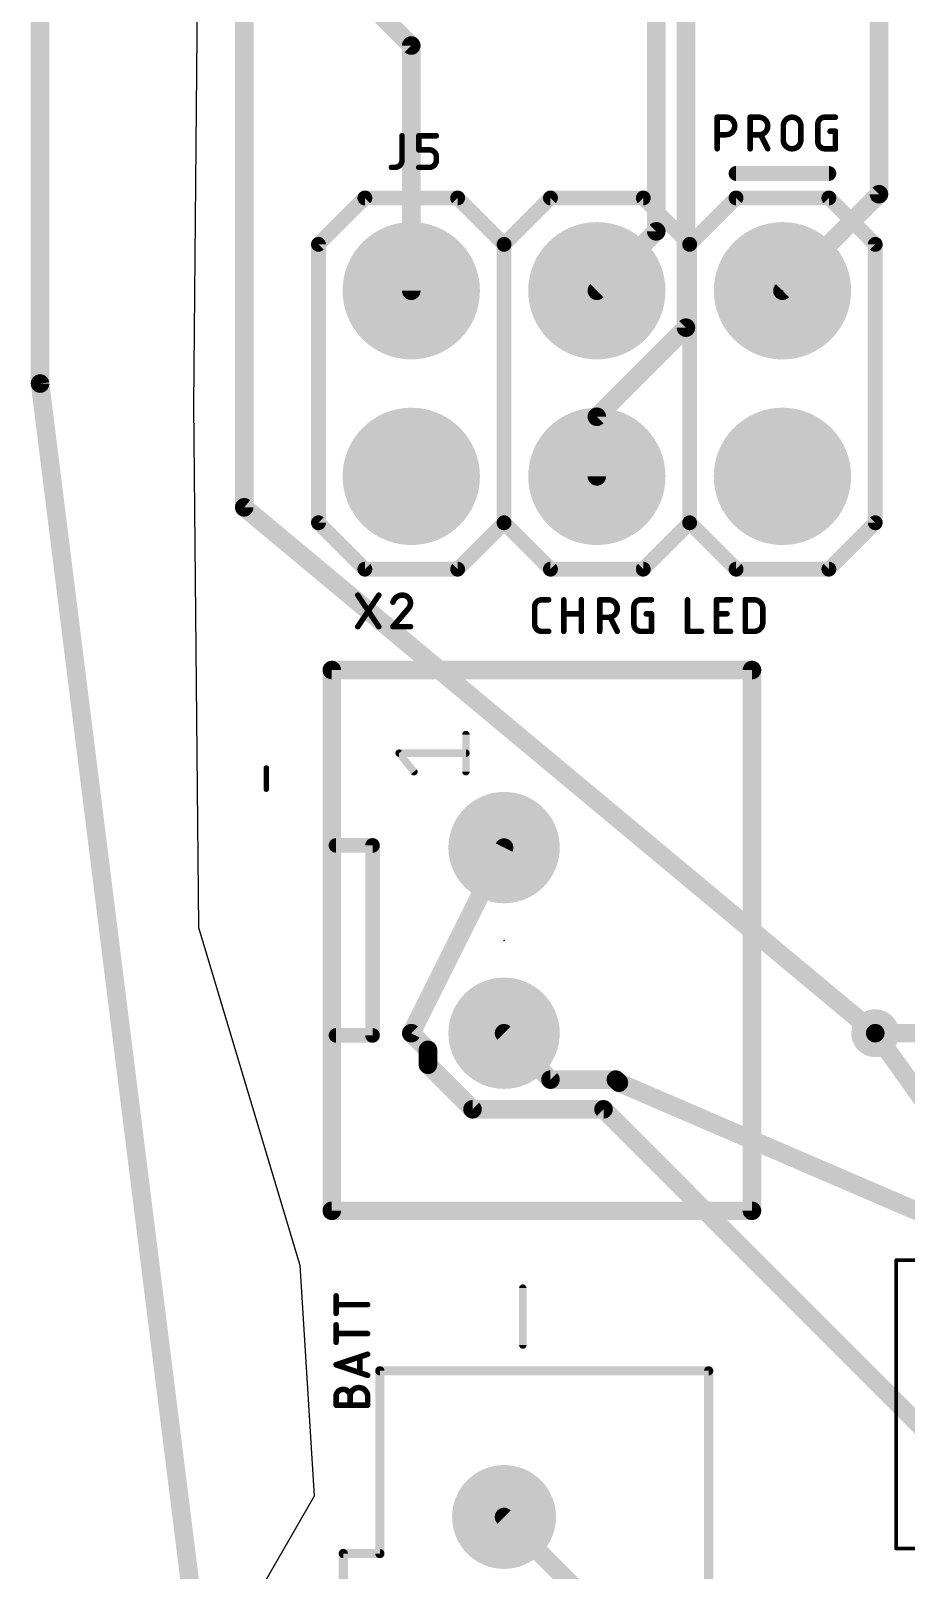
# Model space of a CAD drawing. Extents: x -61.1 to -20.2, y -31.9 to 53.5.
# Drawn here: x -49.66 to -37.68, y -21.32 to -0.25 of the extents above; entities that cross this region are included whole.
import ezdxf

# ---------------------------------------------------------------- set-up
doc = ezdxf.new("R2010")
doc.units = 0
for name, color, linetype in [('1', 12, 'CONTINUOUS'), ('16', 132, 'CONTINUOUS'), ('17', 110, 'CONTINUOUS'), ('18', 110, 'CONTINUOUS'), ('20', 31, 'CONTINUOUS'), ('21', 253, 'CONTINUOUS'), ('22', 253, 'CONTINUOUS'), ('23', 53, 'CONTINUOUS'), ('25', 253, 'CONTINUOUS'), ('39', 12, 'CONTINUOUS'), ('51', 253, 'CONTINUOUS')]:
    doc.layers.add(name, color=color, linetype=linetype)

# ---------------------------------------------------------------- blocks, each defined once
blk = doc.blocks.new('ROUNDP')
at = {"const_width": 0.5}
blk.add_lwpolyline([(0, -0.25, 1), (0, 0.25, 1), (0, -0.25)], format="xyb", dxfattribs=at)
blk = doc.blocks.new('RECT')
blk.add_solid([(-0.5, -0.5), (0.5, -0.5), (-0.5, 0.5), (0.5, 0.5)])
blk = doc.blocks.new('ROUNDV')
at = {"const_width": 0.5}
blk.add_lwpolyline([(0, -0.25, 1), (0, 0.25, 1), (0, -0.25)], format="xyb", dxfattribs=at)

msp = doc.modelspace()

# ---------------------------------------------------------------- linework, layer by layer
at = {"layer": '1', "const_width": 0.254}
for points in [[(-49.53, -5.08), (-49.53, 21.59)], [(-38.0492, -2.4892), (-38.0492, 1.775)], [(-41.0972, -2.9972), (-41.0972, 0.1175)], [(-40.6908, -4.315), (-40.6908, -0.0508)], [(-39.37, -3.81), (-38.0492, -2.4892)], [(-41.91, -3.81), (-41.0972, -2.9972)], [(-41.91, -5.5342), (-40.6908, -4.315)], [(-46.99, -25.4), (-49.53, -5.08)], [(-41.91, -6.35), (-41.91, -5.5342)], [(-43.18, -11.43), (-44.45, -13.97)], [(-44.45, -13.97), (-44.2214, -14.1986)], [(-43.18, -13.97), (-42.545, -14.605)], [(-36.86, -13.97), (-38.1, -13.97)], [(-44.2214, -14.1986), (-44.2214, -14.4014)], [(-44.2214, -14.4014), (-43.6114, -15.0114)], [(-42.545, -14.605), (-41.6503, -14.605)], [(-41.6503, -14.605), (-41.6083, -14.6469)], [(-41.6083, -14.6469), (-35.3194, -17.3557)], [(-43.6114, -15.0114), (-41.8186, -15.0114)], [(-41.8186, -15.0114), (-36.83, -20)], [(-43.18, -20.59), (-42.1292, -21.6408)]]:
    msp.add_lwpolyline(points, dxfattribs=at)
at = {"layer": '1', "const_width": 0.127}
for points in [[(-38.1127, -2.4892, 1), (-37.9857, -2.4892)], [(-38.0043, -2.5341, 1), (-38.0941, -2.4443)], [(-41.1607, -2.9972, 1), (-41.0337, -2.9972)], [(-41.0523, -3.0421, 1), (-41.1421, -2.9523)], [(-41.9549, -3.7651, 1), (-41.8651, -3.8549)], [(-39.4149, -3.7651, 1), (-39.3251, -3.8549)], [(-40.6459, -4.3599, 1), (-40.7357, -4.2701)], [(-40.7543, -4.315, 1), (-40.6273, -4.315)], [(-49.467, -5.0721, 1), (-49.593, -5.0879)], [(-49.5935, -5.08, 1), (-49.4665, -5.08)], [(-41.8465, -5.5342, 1), (-41.9735, -5.5342)], [(-41.9549, -5.4893, 1), (-41.8651, -5.5791)], [(-41.9735, -6.35, 1), (-41.8465, -6.35)], [(-43.1232, -11.4584, 1), (-43.2368, -11.4016)], [(-44.4051, -13.9251, 1), (-44.4949, -14.0149)], [(-44.5068, -13.9416, 1), (-44.3932, -13.9984)], [(-43.1351, -13.9251, 1), (-43.2249, -14.0149)], [(-38.1, -13.9065, 1), (-38.1, -14.0335)], [(-44.1579, -14.1986, 1), (-44.2849, -14.1986)], [(-44.2663, -14.2435, 1), (-44.1765, -14.1537)], [(-44.1765, -14.3565, 1), (-44.2663, -14.4463)], [(-44.2849, -14.4014, 1), (-44.1579, -14.4014)], [(-42.545, -14.5415, 1), (-42.545, -14.6685)], [(-42.5899, -14.6499, 1), (-42.5001, -14.5601)], [(-41.6054, -14.5601, 1), (-41.6952, -14.6499)], [(-41.5832, -14.5886, 1), (-41.6334, -14.7053)], [(-41.6503, -14.6685, 1), (-41.6503, -14.5415)], [(-41.6532, -14.6918, 1), (-41.5634, -14.602)], [(-43.6114, -14.9479, 1), (-43.6114, -15.0749)], [(-43.6563, -15.0563, 1), (-43.5665, -14.9665)], [(-41.7737, -14.9665, 1), (-41.8635, -15.0563)], [(-41.8186, -15.0749, 1), (-41.8186, -14.9479)], [(-43.1351, -20.5451, 1), (-43.2249, -20.6349)]]:
    msp.add_lwpolyline(points, format="xyb", dxfattribs=at)
at = {"layer": '16', "const_width": 0.254}
for points in [[(-46.736, -6.7733), (-46.736, 19.812)], [(-44.45, -0.4542), (-45.6692, 0.765)], [(-44.45, -3.81), (-44.45, -0.4542)], [(-38.1, -13.97), (-46.736, -6.7733)], [(-31.75, -22.86), (-38.1, -13.97)]]:
    msp.add_lwpolyline(points, dxfattribs=at)
at = {"layer": '16', "const_width": 0.127}
for points in [[(-44.3865, -0.4542, 1), (-44.5135, -0.4542)], [(-44.4949, -0.4991, 1), (-44.4051, -0.4093)], [(-44.5135, -3.81, 1), (-44.3865, -3.81)], [(-46.6953, -6.7246, 1), (-46.7767, -6.8221)], [(-46.7995, -6.7733, 1), (-46.6725, -6.7733)], [(-38.0483, -13.9331, 1), (-38.1517, -14.0069)], [(-38.1407, -14.0188, 1), (-38.0593, -13.9212)]]:
    msp.add_lwpolyline(points, format="xyb", dxfattribs=at)
at = {"layer": '20'}
for p, q in [((-47.3607, 2.1623), (-47.4286, -5.3808)), ((-47.4286, -5.3808), (-47.3621, -12.5221)), ((-47.3621, -12.5221), (-45.9735, -17.142)), ((-45.9735, -17.142), (-45.7791, -20.3073)), ((-45.7791, -20.3073), (-46.7626, -22.0103))]:
    msp.add_line(p, q, dxfattribs=at)
at = {"layer": '21'}
for points, const_width in [([(-40.005, -2.205), (-38.735, -2.205)], 0.2032), ([(-45.085, -2.54), (-45.72, -3.175)], 0.2032), ([(-43.815, -2.54), (-45.085, -2.54)], 0.2032), ([(-43.18, -3.175), (-43.815, -2.54)], 0.2032), ([(-42.545, -2.54), (-43.18, -3.175)], 0.2032), ([(-41.275, -2.54), (-42.545, -2.54)], 0.2032), ([(-40.64, -3.175), (-41.275, -2.54)], 0.2032), ([(-40.005, -2.54), (-40.64, -3.175)], 0.2032), ([(-38.735, -2.54), (-40.005, -2.54)], 0.2032), ([(-38.1, -3.175), (-38.735, -2.54)], 0.2032), ([(-45.72, -6.985), (-45.72, -3.175)], 0.2032), ([(-43.18, -6.985), (-43.18, -3.175)], 0.2032), ([(-40.64, -6.985), (-40.64, -3.175)], 0.2032), ([(-38.1, -3.175), (-38.1, -6.985)], 0.2032), ([(-45.085, -7.62), (-45.72, -6.985)], 0.2032), ([(-43.18, -6.985), (-43.815, -7.62)], 0.2032), ([(-42.545, -7.62), (-43.18, -6.985)], 0.2032), ([(-40.64, -6.985), (-41.275, -7.62)], 0.2032), ([(-40.005, -7.62), (-40.64, -6.985)], 0.2032), ([(-38.1, -6.985), (-38.735, -7.62)], 0.2032), ([(-43.815, -7.62), (-45.085, -7.62)], 0.2032), ([(-41.275, -7.62), (-42.545, -7.62)], 0.2032), ([(-38.735, -7.62), (-40.005, -7.62)], 0.2032), ([(-39.7875, -9), (-45.5375, -9)], 0.254), ([(-45.5375, -9), (-45.5375, -16.4)], 0.254), ([(-39.7875, -16.4), (-39.7875, -9)], 0.254), ([(-45.48, -11.4), (-44.98, -11.4)], 0.2), ([(-44.98, -11.4), (-44.98, -14)], 0.2), ([(-45.48, -14), (-44.98, -14)], 0.2), ([(-45.5375, -16.4), (-39.7875, -16.4)], 0.254), ([(-42.9232, -18.2372), (-42.9232, -17.4583)], 0.1016), ([(-44.88, -21.09), (-44.88, -18.59)], 0.127), ([(-44.88, -18.59), (-40.38, -18.59)], 0.127), ([(-40.38, -18.59), (-40.38, -24.59)], 0.127), ([(-45.38, -22.09), (-45.38, -21.09)], 0.127), ([(-45.38, -21.09), (-44.88, -21.09)], 0.127)]:
    msp.add_lwpolyline(points, dxfattribs=dict(at, const_width=const_width))
for points, const_width in [([(-40.005, -2.1542, 1), (-40.005, -2.2558)], 0.1016), ([(-38.735, -2.2558, 1), (-38.735, -2.1542)], 0.1016), ([(-45.085, -2.4892, 1), (-45.085, -2.5908)], 0.1016), ([(-45.0491, -2.5759, 1), (-45.1209, -2.5041)], 0.1016), ([(-43.7791, -2.5041, 1), (-43.8509, -2.5759)], 0.1016), ([(-43.815, -2.5908, 1), (-43.815, -2.4892)], 0.1016), ([(-42.545, -2.4892, 1), (-42.545, -2.5908)], 0.1016), ([(-42.5091, -2.5759, 1), (-42.5809, -2.5041)], 0.1016), ([(-41.2391, -2.5041, 1), (-41.3109, -2.5759)], 0.1016), ([(-41.275, -2.5908, 1), (-41.275, -2.4892)], 0.1016), ([(-40.005, -2.4892, 1), (-40.005, -2.5908)], 0.1016), ([(-39.9691, -2.5759, 1), (-40.0409, -2.5041)], 0.1016), ([(-38.6991, -2.5041, 1), (-38.7709, -2.5759)], 0.1016), ([(-38.735, -2.5908, 1), (-38.735, -2.4892)], 0.1016), ([(-45.6692, -3.175, 1), (-45.7708, -3.175)], 0.1016), ([(-45.7559, -3.1391, 1), (-45.6841, -3.2109)], 0.1016), ([(-43.1292, -3.175, 1), (-43.2308, -3.175)], 0.1016), ([(-43.2159, -3.1391, 1), (-43.1441, -3.2109)], 0.1016), ([(-43.2159, -3.2109, 1), (-43.1441, -3.1391)], 0.1016), ([(-40.5892, -3.175, 1), (-40.6908, -3.175)], 0.1016), ([(-40.6759, -3.1391, 1), (-40.6041, -3.2109)], 0.1016), ([(-40.6759, -3.2109, 1), (-40.6041, -3.1391)], 0.1016), ([(-38.0492, -3.175, 1), (-38.1508, -3.175)], 0.1016), ([(-38.1359, -3.2109, 1), (-38.0641, -3.1391)], 0.1016), ([(-45.6841, -6.9491, 1), (-45.7559, -7.0209)], 0.1016), ([(-45.7708, -6.985, 1), (-45.6692, -6.985)], 0.1016), ([(-43.1441, -6.9491, 1), (-43.2159, -7.0209)], 0.1016), ([(-43.2308, -6.985, 1), (-43.1292, -6.985)], 0.1016), ([(-43.1441, -7.0209, 1), (-43.2159, -6.9491)], 0.1016), ([(-40.6041, -6.9491, 1), (-40.6759, -7.0209)], 0.1016), ([(-40.6908, -6.985, 1), (-40.5892, -6.985)], 0.1016), ([(-40.6041, -7.0209, 1), (-40.6759, -6.9491)], 0.1016), ([(-38.1508, -6.985, 1), (-38.0492, -6.985)], 0.1016), ([(-38.0641, -7.0209, 1), (-38.1359, -6.9491)], 0.1016), ([(-45.085, -7.5692, 1), (-45.085, -7.6708)], 0.1016), ([(-45.1209, -7.6559, 1), (-45.0491, -7.5841)], 0.1016), ([(-43.8509, -7.5841, 1), (-43.7791, -7.6559)], 0.1016), ([(-43.815, -7.6708, 1), (-43.815, -7.5692)], 0.1016), ([(-42.545, -7.5692, 1), (-42.545, -7.6708)], 0.1016), ([(-42.5809, -7.6559, 1), (-42.5091, -7.5841)], 0.1016), ([(-41.3109, -7.5841, 1), (-41.2391, -7.6559)], 0.1016), ([(-41.275, -7.6708, 1), (-41.275, -7.5692)], 0.1016), ([(-40.005, -7.5692, 1), (-40.005, -7.6708)], 0.1016), ([(-40.0409, -7.6559, 1), (-39.9691, -7.5841)], 0.1016), ([(-38.7709, -7.5841, 1), (-38.6991, -7.6559)], 0.1016), ([(-38.735, -7.6708, 1), (-38.735, -7.5692)], 0.1016), ([(-45.5375, -8.9365, 1), (-45.5375, -9.0635)], 0.127), ([(-45.474, -9, 1), (-45.601, -9)], 0.127), ([(-39.724, -9, 1), (-39.851, -9)], 0.127), ([(-39.7875, -9.0635, 1), (-39.7875, -8.9365)], 0.127), ([(-45.48, -11.35, 1), (-45.48, -11.45)], 0.1), ([(-44.93, -11.4, 1), (-45.03, -11.4)], 0.1), ([(-44.98, -11.45, 1), (-44.98, -11.35)], 0.1), ([(-45.48, -13.95, 1), (-45.48, -14.05)], 0.1), ([(-44.98, -14.05, 1), (-44.98, -13.95)], 0.1), ([(-45.03, -14, 1), (-44.93, -14)], 0.1), ([(-45.5375, -16.3365, 1), (-45.5375, -16.4635)], 0.127), ([(-45.601, -16.4, 1), (-45.474, -16.4)], 0.127), ([(-39.851, -16.4, 1), (-39.724, -16.4)], 0.127), ([(-39.7875, -16.4635, 1), (-39.7875, -16.3365)], 0.127), ([(-42.8978, -17.4583, 1), (-42.9486, -17.4583)], 0.0508), ([(-42.9486, -18.2372, 1), (-42.8978, -18.2372)], 0.0508), ([(-44.8483, -18.59, 1), (-44.9118, -18.59)], 0.0635), ([(-44.88, -18.5583, 1), (-44.88, -18.6217)], 0.0635), ([(-40.3483, -18.59, 1), (-40.4118, -18.59)], 0.0635), ([(-40.38, -18.6217, 1), (-40.38, -18.5583)], 0.0635), ([(-45.3483, -21.09, 1), (-45.4118, -21.09)], 0.0635), ([(-45.38, -21.0583, 1), (-45.38, -21.1217)], 0.0635), ([(-44.9118, -21.09, 1), (-44.8483, -21.09)], 0.0635), ([(-44.88, -21.1217, 1), (-44.88, -21.0583)], 0.0635)]:
    msp.add_lwpolyline(points, format="xyb", dxfattribs=dict(at, const_width=const_width))
at = {"layer": '22', "const_width": 0.2032}
msp.add_lwpolyline([(-38.735, -2.205), (-40.005, -2.205)], dxfattribs=at)
at = {"layer": '22', "const_width": 0.1016}
for points in [[(-40.005, -2.1542, 1), (-40.005, -2.2558)], [(-38.735, -2.2558, 1), (-38.735, -2.1542)]]:
    msp.add_lwpolyline(points, format="xyb", dxfattribs=at)
at = {"layer": '23'}
for p in [(-39.37, -3.81), (-43.18, -12.7)]:
    msp.add_point(p, dxfattribs=at)
at = {"layer": '25', "const_width": 0.0762}
for points in [[(-40.2631, -1.8669), (-40.2631, -1.4351)], [(-40.2631, -1.4351), (-40.1431, -1.4351)], [(-39.8114, -1.8669), (-39.8114, -1.4351)], [(-39.8114, -1.4351), (-39.6914, -1.4351)], [(-38.79, -1.4351), (-38.6461, -1.4351)], [(-44.5769, -1.6891), (-44.5769, -2.0249)], [(-44.347, -1.881), (-44.347, -1.6891)], [(-44.347, -1.6891), (-44.1071, -1.6891)], [(-40.1431, -1.675), (-40.2631, -1.675)], [(-39.6914, -1.675), (-39.8114, -1.675)], [(-39.5715, -1.8669), (-39.6675, -1.675)], [(-39.3584, -1.747), (-39.3584, -1.555)], [(-39.1185, -1.555), (-39.1185, -1.747)], [(-38.886, -1.7709), (-38.886, -1.5311)], [(-38.7181, -1.627), (-38.6461, -1.627)], [(-38.6461, -1.627), (-38.6461, -1.8669)], [(-44.2031, -1.881), (-44.347, -1.881)], [(-38.6461, -1.8669), (-38.79, -1.8669)], [(-44.6728, -2.1209), (-44.7208, -2.1209)], [(-44.347, -2.1209), (-44.2031, -2.1209)], [(-44.1071, -2.0249), (-44.1071, -1.977)], [(-45.1819, -8.4069), (-44.894, -7.9751)], [(-45.1819, -7.9751), (-44.894, -8.4069)], [(-42.6649, -8.0391), (-42.569, -8.0391)], [(-42.3628, -8.4709), (-42.3628, -8.0391)], [(-42.1229, -8.0391), (-42.1229, -8.4709)], [(-41.8708, -8.4709), (-41.8708, -8.0391)], [(-41.8708, -8.0391), (-41.7509, -8.0391)], [(-41.3067, -8.0391), (-41.1628, -8.0391)], [(-40.6698, -8.0391), (-40.6698, -8.4709)], [(-40.2736, -8.4709), (-40.2736, -8.0391)], [(-40.2736, -8.0391), (-40.0817, -8.0391)], [(-39.8787, -8.4709), (-39.8787, -8.0391)], [(-39.8787, -8.0391), (-39.7587, -8.0391)], [(-44.4968, -8.167), (-44.7007, -8.4069)], [(-42.7609, -8.3749), (-42.7609, -8.1351)], [(-42.3628, -8.231), (-42.1229, -8.231)], [(-41.4026, -8.3749), (-41.4026, -8.1351)], [(-41.2347, -8.231), (-41.1628, -8.231)], [(-41.1628, -8.231), (-41.1628, -8.4709)], [(-40.2736, -8.231), (-40.1297, -8.231)], [(-39.6388, -8.159), (-39.6388, -8.351)], [(-44.7007, -8.4069), (-44.4608, -8.4069)], [(-41.7509, -8.279), (-41.8708, -8.279)], [(-41.631, -8.4709), (-41.7269, -8.279)], [(-42.569, -8.4709), (-42.6649, -8.4709)], [(-41.1628, -8.4709), (-41.3067, -8.4709)], [(-40.6698, -8.4709), (-40.4779, -8.4709)], [(-40.0817, -8.4709), (-40.2736, -8.4709)], [(-39.7587, -8.4709), (-39.8787, -8.4709)], [(-46.434, -10.6299), (-46.434, -10.342)], [(-45.4787, -17.804), (-45.4787, -17.5641)], [(-45.0469, -17.684), (-45.4787, -17.684)], [(-45.4787, -18.2002), (-45.4787, -17.9603)], [(-45.0469, -18.0803), (-45.4787, -18.0803)], [(-45.4787, -18.507), (-45.0469, -18.3631)], [(-45.0469, -18.6509), (-45.4787, -18.507)], [(-45.1549, -18.3991), (-45.1549, -18.615)], [(-45.4787, -19.0592), (-45.4787, -18.9392)], [(-45.2868, -19.0592), (-45.2868, -18.9392)], [(-45.0469, -18.9392), (-45.0469, -19.0592)], [(-45.0469, -19.0592), (-45.4787, -19.0592)]]:
    msp.add_lwpolyline(points, dxfattribs=at)
at = {"layer": '25'}
for points, const_width in [([(-40.2631, -1.4161, 1), (-40.2631, -1.4542)], 0.0381), ([(-40.244, -1.4351, 1), (-40.2821, -1.4351)], 0.0381), ([(-40.1431, -1.675, 1), (-40.1431, -1.4351)], 0.0762), ([(-40.1431, -1.4161, 1), (-40.1431, -1.4542)], 0.0381), ([(-40.1431, -1.4542, 1), (-40.1431, -1.4161)], 0.0381), ([(-39.8114, -1.4161, 1), (-39.8114, -1.4542)], 0.0381), ([(-39.7923, -1.4351, 1), (-39.8304, -1.4351)], 0.0381), ([(-39.6914, -1.675, 1), (-39.6914, -1.4351)], 0.0762), ([(-39.6914, -1.4161, 1), (-39.6914, -1.4542)], 0.0381), ([(-39.6914, -1.4542, 1), (-39.6914, -1.4161)], 0.0381), ([(-39.1185, -1.555, 1), (-39.3584, -1.555)], 0.0762), ([(-38.79, -1.4351, 0.4142), (-38.886, -1.5311)], 0.0762), ([(-38.79, -1.4161, 1), (-38.79, -1.4542)], 0.0381), ([(-38.79, -1.4541, 1), (-38.79, -1.416)], 0.0381), ([(-38.6461, -1.4542, 1), (-38.6461, -1.4161)], 0.0381), ([(-44.5578, -1.6891, 1), (-44.5959, -1.6891)], 0.0381), ([(-44.347, -1.6701, 1), (-44.347, -1.7082)], 0.0381), ([(-44.3279, -1.6891, 1), (-44.366, -1.6891)], 0.0381), ([(-44.1071, -1.7082, 1), (-44.1071, -1.6701)], 0.0381), ([(-40.2631, -1.6559, 1), (-40.2631, -1.694)], 0.0381), ([(-40.1431, -1.6559, 1), (-40.1431, -1.694)], 0.0381), ([(-40.1431, -1.694, 1), (-40.1431, -1.6559)], 0.0381), ([(-39.8114, -1.6559, 1), (-39.8114, -1.694)], 0.0381), ([(-39.6914, -1.6559, 1), (-39.6914, -1.694)], 0.0381), ([(-39.6914, -1.694, 1), (-39.6914, -1.6559)], 0.0381), ([(-39.6504, -1.6665, 1), (-39.6845, -1.6835)], 0.0381), ([(-39.3394, -1.555, 1), (-39.3775, -1.555)], 0.0381), ([(-39.3775, -1.555, 1), (-39.3394, -1.555)], 0.0381), ([(-39.0995, -1.555, 1), (-39.1376, -1.555)], 0.0381), ([(-39.1376, -1.555, 1), (-39.0995, -1.555)], 0.0381), ([(-38.8669, -1.5311, 1), (-38.905, -1.5311)], 0.0381), ([(-38.905, -1.5311, 1), (-38.8669, -1.5311)], 0.0381), ([(-38.7181, -1.608, 1), (-38.7181, -1.6461)], 0.0381), ([(-38.6271, -1.627, 1), (-38.6652, -1.627)], 0.0381), ([(-38.6461, -1.6461, 1), (-38.6461, -1.608)], 0.0381), ([(-44.347, -1.862, 1), (-44.347, -1.9001)], 0.0381), ([(-44.366, -1.881, 1), (-44.3279, -1.881)], 0.0381), ([(-44.1071, -1.977, 0.4142), (-44.2031, -1.881)], 0.0762), ([(-44.2031, -1.862, 1), (-44.2031, -1.9001)], 0.0381), ([(-44.2031, -1.9001, 1), (-44.2031, -1.862)], 0.0381), ([(-40.2821, -1.8669, 1), (-40.244, -1.8669)], 0.0381), ([(-39.8304, -1.8669, 1), (-39.7923, -1.8669)], 0.0381), ([(-39.5885, -1.8754, 1), (-39.5545, -1.8584)], 0.0381), ([(-39.3584, -1.747, 1), (-39.1185, -1.747)], 0.0762), ([(-39.3394, -1.747, 1), (-39.3775, -1.747)], 0.0381), ([(-39.3775, -1.747, 1), (-39.3394, -1.747)], 0.0381), ([(-39.0995, -1.747, 1), (-39.1376, -1.747)], 0.0381), ([(-39.1376, -1.747, 1), (-39.0995, -1.747)], 0.0381), ([(-38.886, -1.7709, 0.4142), (-38.79, -1.8669)], 0.0762), ([(-38.8669, -1.7709, 1), (-38.905, -1.7709)], 0.0381), ([(-38.905, -1.7709, 1), (-38.8669, -1.7709)], 0.0381), ([(-38.79, -1.8478, 1), (-38.79, -1.886)], 0.0381), ([(-38.79, -1.886, 1), (-38.79, -1.8478)], 0.0381), ([(-38.6652, -1.8669, 1), (-38.6271, -1.8669)], 0.0381), ([(-38.6461, -1.886, 1), (-38.6461, -1.8478)], 0.0381), ([(-44.7208, -2.1019, 1), (-44.7208, -2.14)], 0.0381), ([(-44.6728, -2.1209, 0.4142), (-44.5769, -2.0249)], 0.0762), ([(-44.6728, -2.1019, 1), (-44.6728, -2.1399)], 0.0381), ([(-44.6728, -2.14, 1), (-44.6728, -2.1019)], 0.0381), ([(-44.5578, -2.0249, 1), (-44.5959, -2.0249)], 0.0381), ([(-44.5959, -2.0249, 1), (-44.5578, -2.0249)], 0.0381), ([(-44.347, -2.1019, 1), (-44.347, -2.14)], 0.0381), ([(-44.2031, -2.1209, 0.4142), (-44.1071, -2.0249)], 0.0762), ([(-44.2031, -2.1019, 1), (-44.2031, -2.14)], 0.0381), ([(-44.2031, -2.14, 1), (-44.2031, -2.1019)], 0.0381), ([(-44.0881, -1.977, 1), (-44.1262, -1.977)], 0.0381), ([(-44.1262, -1.977, 1), (-44.0881, -1.977)], 0.0381), ([(-44.088, -2.0249, 1), (-44.1261, -2.0249)], 0.0381), ([(-44.1262, -2.0249, 1), (-44.0881, -2.0249)], 0.0381), ([(-45.166, -7.9645, 1), (-45.1978, -7.9857)], 0.0381), ([(-44.8782, -7.9857, 1), (-44.9099, -7.9645)], 0.0381), ([(-44.5688, -7.9751, 0.3252), (-44.7007, -8.0711)], 0.0762), ([(-44.4608, -8.0831, 0.4142), (-44.5688, -7.9751)], 0.0762), ([(-44.5688, -7.9561, 1), (-44.5688, -7.9942)], 0.0381), ([(-44.5688, -7.9941, 1), (-44.5688, -7.9561)], 0.0381), ([(-42.6649, -8.0391, 0.4142), (-42.7609, -8.1351)], 0.0762), ([(-42.6649, -8.0201, 1), (-42.6649, -8.0582)], 0.0381), ([(-42.6649, -8.0581, 1), (-42.6649, -8.02)], 0.0381), ([(-42.569, -8.0582, 1), (-42.569, -8.0201)], 0.0381), ([(-42.3437, -8.0391, 1), (-42.3818, -8.0391)], 0.0381), ([(-42.1038, -8.0391, 1), (-42.1419, -8.0391)], 0.0381), ([(-41.8518, -8.0391, 1), (-41.8899, -8.0391)], 0.0381), ([(-41.8708, -8.0201, 1), (-41.8708, -8.0582)], 0.0381), ([(-41.7509, -8.279, 1), (-41.7509, -8.0391)], 0.0762), ([(-41.7509, -8.0201, 1), (-41.7509, -8.0582)], 0.0381), ([(-41.7509, -8.0582, 1), (-41.7509, -8.0201)], 0.0381), ([(-41.3067, -8.0391, 0.4142), (-41.4026, -8.1351)], 0.0762), ([(-41.3067, -8.0201, 1), (-41.3067, -8.0582)], 0.0381), ([(-41.3067, -8.0581, 1), (-41.3067, -8.02)], 0.0381), ([(-41.1628, -8.0582, 1), (-41.1628, -8.0201)], 0.0381), ([(-40.6508, -8.0391, 1), (-40.6889, -8.0391)], 0.0381), ([(-40.2546, -8.0391, 1), (-40.2927, -8.0391)], 0.0381), ([(-40.2736, -8.0201, 1), (-40.2736, -8.0582)], 0.0381), ([(-40.0817, -8.0582, 1), (-40.0817, -8.0201)], 0.0381), ([(-39.8596, -8.0391, 1), (-39.8977, -8.0391)], 0.0381), ([(-39.8787, -8.0201, 1), (-39.8787, -8.0582)], 0.0381), ([(-39.6388, -8.159, 0.4142), (-39.7587, -8.0391)], 0.0762), ([(-39.7587, -8.0201, 1), (-39.7587, -8.0582)], 0.0381), ([(-39.7587, -8.0582, 1), (-39.7587, -8.0201)], 0.0381), ([(-44.7188, -8.0652, 1), (-44.6826, -8.0769)], 0.0381), ([(-44.4968, -8.167, 0.2053), (-44.4608, -8.0831)], 0.0762), ([(-44.5099, -8.1532, 1), (-44.4837, -8.1808)], 0.0381), ([(-44.4823, -8.1794, 1), (-44.5113, -8.1547)], 0.0381), ([(-44.4418, -8.083, 1), (-44.4799, -8.0831)], 0.0381), ([(-44.4799, -8.0831, 1), (-44.4418, -8.0831)], 0.0381), ([(-42.7418, -8.1351, 1), (-42.7799, -8.1351)], 0.0381), ([(-42.7799, -8.1351, 1), (-42.7418, -8.1351)], 0.0381), ([(-42.3628, -8.212, 1), (-42.3628, -8.2501)], 0.0381), ([(-42.1229, -8.2501, 1), (-42.1229, -8.212)], 0.0381), ([(-41.3836, -8.1351, 1), (-41.4217, -8.1351)], 0.0381), ([(-41.4217, -8.1351, 1), (-41.3836, -8.1351)], 0.0381), ([(-41.2347, -8.212, 1), (-41.2347, -8.2501)], 0.0381), ([(-41.1437, -8.231, 1), (-41.1818, -8.231)], 0.0381), ([(-41.1628, -8.2501, 1), (-41.1628, -8.212)], 0.0381), ([(-40.2736, -8.212, 1), (-40.2736, -8.2501)], 0.0381), ([(-40.1297, -8.2501, 1), (-40.1297, -8.212)], 0.0381), ([(-39.6197, -8.159, 1), (-39.6578, -8.159)], 0.0381), ([(-39.6578, -8.159, 1), (-39.6197, -8.159)], 0.0381), ([(-45.1978, -8.3963, 1), (-45.166, -8.4175)], 0.0381), ([(-44.9099, -8.4175, 1), (-44.8782, -8.3963)], 0.0381), ([(-44.7007, -8.3879, 1), (-44.7007, -8.426)], 0.0381), ([(-44.7152, -8.3946, 1), (-44.6862, -8.4192)], 0.0381), ([(-44.4608, -8.426, 1), (-44.4608, -8.3879)], 0.0381), ([(-42.7609, -8.3749, 0.4142), (-42.6649, -8.4709)], 0.0762), ([(-42.7418, -8.3749, 1), (-42.7799, -8.3749)], 0.0381), ([(-42.7799, -8.3749, 1), (-42.7418, -8.3749)], 0.0381), ([(-41.8708, -8.2599, 1), (-41.8708, -8.298)], 0.0381), ([(-41.7509, -8.2599, 1), (-41.7509, -8.298)], 0.0381), ([(-41.7509, -8.298, 1), (-41.7509, -8.2599)], 0.0381), ([(-41.7099, -8.2705, 1), (-41.744, -8.2875)], 0.0381), ([(-41.3836, -8.3749, 1), (-41.4217, -8.3749)], 0.0381), ([(-41.4217, -8.3749, 1), (-41.3836, -8.3749)], 0.0381), ([(-41.4026, -8.3749, 0.4142), (-41.3067, -8.4709)], 0.0762), ([(-39.7587, -8.4709, 0.4142), (-39.6388, -8.351)], 0.0762), ([(-39.6197, -8.351, 1), (-39.6578, -8.351)], 0.0381), ([(-39.6578, -8.351, 1), (-39.6197, -8.351)], 0.0381), ([(-42.6649, -8.4519, 1), (-42.6649, -8.49)], 0.0381), ([(-42.6649, -8.49, 1), (-42.6649, -8.4519)], 0.0381), ([(-42.569, -8.49, 1), (-42.569, -8.4519)], 0.0381), ([(-42.3818, -8.4709, 1), (-42.3437, -8.4709)], 0.0381), ([(-42.1419, -8.4709, 1), (-42.1038, -8.4709)], 0.0381), ([(-41.8899, -8.4709, 1), (-41.8518, -8.4709)], 0.0381), ([(-41.648, -8.4794, 1), (-41.6139, -8.4624)], 0.0381), ([(-41.3067, -8.4519, 1), (-41.3067, -8.49)], 0.0381), ([(-41.3067, -8.49, 1), (-41.3067, -8.4519)], 0.0381), ([(-41.1818, -8.4709, 1), (-41.1437, -8.4709)], 0.0381), ([(-41.1628, -8.49, 1), (-41.1628, -8.4519)], 0.0381), ([(-40.6698, -8.4519, 1), (-40.6698, -8.49)], 0.0381), ([(-40.6889, -8.4709, 1), (-40.6508, -8.4709)], 0.0381), ([(-40.4779, -8.49, 1), (-40.4779, -8.4519)], 0.0381), ([(-40.2927, -8.4709, 1), (-40.2546, -8.4709)], 0.0381), ([(-40.2736, -8.4519, 1), (-40.2736, -8.49)], 0.0381), ([(-40.0817, -8.49, 1), (-40.0817, -8.4519)], 0.0381), ([(-39.8787, -8.4519, 1), (-39.8787, -8.49)], 0.0381), ([(-39.8977, -8.4709, 1), (-39.8596, -8.4709)], 0.0381), ([(-39.7587, -8.4519, 1), (-39.7587, -8.49)], 0.0381), ([(-39.7587, -8.49, 1), (-39.7587, -8.4519)], 0.0381), ([(-46.415, -10.342, 1), (-46.4531, -10.342)], 0.0381), ([(-46.4531, -10.6299, 1), (-46.415, -10.6299)], 0.0381), ([(-45.4597, -17.5641, 1), (-45.4978, -17.5641)], 0.0381), ([(-45.4787, -17.665, 1), (-45.4787, -17.7031)], 0.0381), ([(-45.0469, -17.7031, 1), (-45.0469, -17.665)], 0.0381), ([(-45.4978, -17.804, 1), (-45.4597, -17.804)], 0.0381), ([(-45.4597, -17.9603, 1), (-45.4978, -17.9603)], 0.0381), ([(-45.4787, -18.0612, 1), (-45.4787, -18.0993)], 0.0381), ([(-45.0469, -18.0993, 1), (-45.0469, -18.0612)], 0.0381), ([(-45.4978, -18.2002, 1), (-45.4597, -18.2002)], 0.0381), ([(-45.0409, -18.3811, 1), (-45.0529, -18.345)], 0.0381), ([(-45.4727, -18.4889, 1), (-45.4847, -18.5251)], 0.0381), ([(-45.4847, -18.4889, 1), (-45.4727, -18.5251)], 0.0381), ([(-45.1358, -18.3991, 1), (-45.1739, -18.3991)], 0.0381), ([(-45.1739, -18.615, 1), (-45.1358, -18.615)], 0.0381), ([(-45.0529, -18.669, 1), (-45.0409, -18.6329)], 0.0381), ([(-45.2868, -18.9392, 1), (-45.4787, -18.9392)], 0.0762), ([(-45.4597, -18.9392, 1), (-45.4978, -18.9392)], 0.0381), ([(-45.4978, -18.9392, 1), (-45.4597, -18.9392)], 0.0381), ([(-45.0469, -18.9392, 1), (-45.2868, -18.9392)], 0.0762), ([(-45.2677, -18.9392, 1), (-45.3058, -18.9392)], 0.0381), ([(-45.3058, -18.9392, 1), (-45.2677, -18.9392)], 0.0381), ([(-45.3058, -18.9392, 1), (-45.2677, -18.9392)], 0.0381), ([(-45.0279, -18.9392, 1), (-45.066, -18.9392)], 0.0381), ([(-45.066, -18.9392, 1), (-45.0279, -18.9392)], 0.0381), ([(-45.4787, -19.0401, 1), (-45.4787, -19.0782)], 0.0381), ([(-45.4978, -19.0592, 1), (-45.4597, -19.0592)], 0.0381), ([(-45.3058, -19.0592, 1), (-45.2677, -19.0592)], 0.0381), ([(-45.066, -19.0592, 1), (-45.0279, -19.0592)], 0.0381), ([(-45.0469, -19.0782, 1), (-45.0469, -19.0401)], 0.0381)]:
    msp.add_lwpolyline(points, format="xyb", dxfattribs=dict(at, const_width=const_width))
at = {"layer": '39', "const_width": 0.0508}
for points in [[(-37.813, -21.023), (-37.813, -17.077)], [(-37.813, -17.077), (-35.847, -17.077)], [(-35.847, -21.023), (-37.813, -21.023)]]:
    msp.add_lwpolyline(points, dxfattribs=at)
at = {"layer": '39', "const_width": 0.0254}
for points in [[(-37.8003, -17.077, 1), (-37.8257, -17.077)], [(-37.813, -17.0643, 1), (-37.813, -17.0897)], [(-37.813, -21.0103, 1), (-37.813, -21.0357)], [(-37.8257, -21.023, 1), (-37.8003, -21.023)]]:
    msp.add_lwpolyline(points, format="xyb", dxfattribs=at)
at = {"layer": '51', "const_width": 0.1016}
for points in [[(-43.7023, -10.3913), (-43.7023, -9.8833)], [(-44.4135, -10.3913), (-44.6167, -10.1373)], [(-44.6167, -10.1373), (-43.7023, -10.1373)]]:
    msp.add_lwpolyline(points, dxfattribs=at)
at = {"layer": '51', "const_width": 0.0508}
for points in [[(-43.6769, -9.8833, 1), (-43.7277, -9.8833)], [(-44.5969, -10.1214, 1), (-44.6365, -10.1532)], [(-44.6167, -10.1119, 1), (-44.6167, -10.1627)], [(-43.7023, -10.1627, 1), (-43.7023, -10.1119)], [(-44.4333, -10.4072, 1), (-44.3937, -10.3754)], [(-43.7277, -10.3913, 1), (-43.6769, -10.3913)]]:
    msp.add_lwpolyline(points, format="xyb", dxfattribs=at)

# ---------------------------------------------------------------- block references
at = {"layer": '17'}
for p, xscale, yscale, rotation in [((-44.45, -3.81), 1.8796, 1.8796, 180), ((-44.45, -3.81), 1.8796, 1.8796, 180), ((-41.91, -3.81), 1.8796, 1.8796, 180), ((-41.91, -3.81), 1.8796, 1.8796, 180), ((-39.37, -3.81), 1.8796, 1.8796, 180), ((-39.37, -3.81), 1.8796, 1.8796, 180), ((-44.45, -6.35), 1.8796, 1.8796, 180), ((-44.45, -6.35), 1.8796, 1.8796, 180), ((-41.91, -6.35), 1.8796, 1.8796, 180), ((-41.91, -6.35), 1.8796, 1.8796, 180), ((-39.37, -6.35), 1.8796, 1.8796, 180), ((-39.37, -6.35), 1.8796, 1.8796, 180), ((-43.18, -20.59), 1.4224, 1.4224, 90), ((-43.18, -20.59), 1.4224, 1.4224, 90)]:
    msp.add_blockref('ROUNDP', p, dxfattribs=dict(at, xscale=xscale, yscale=yscale, rotation=rotation))
at = {"layer": '17', "xscale": 1.524, "yscale": 1.524}
for p in [(-43.18, -11.43), (-43.18, -11.43), (-43.18, -13.97), (-43.18, -13.97)]:
    msp.add_blockref('ROUNDP', p, dxfattribs=at)
at = {"layer": '18', "xscale": 0.6548, "yscale": 0.6548}
msp.add_blockref('ROUNDV', (-38.1, -13.97), dxfattribs=at)
msp.add_blockref('ROUNDV', (-38.1, -13.97), dxfattribs=at)
at = {"layer": '51', "xscale": 0.508, "yscale": 0.508, "rotation": 180}
for p in [(-44.45, -3.81), (-41.91, -3.81), (-39.37, -3.81), (-44.45, -6.35), (-41.91, -6.35), (-39.37, -6.35)]:
    msp.add_blockref('RECT', p, dxfattribs=at)

doc.saveas('drawing.dxf')
